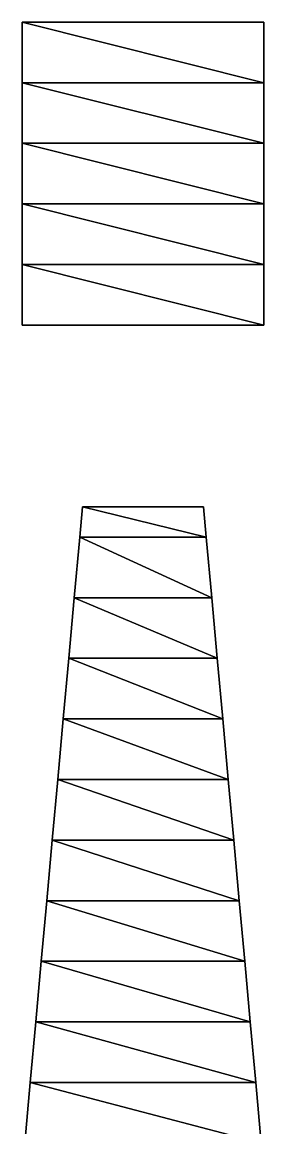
# Model space of a CAD drawing. Header units: metres. Extents: x -339 to -255, y -236 to -200.
# Drawn here: x -259 to -255, y -218.25 to -200 of the extents above; entities that cross this region are included whole.
import ezdxf

# ---------------------------------------------------------------- set-up
doc = ezdxf.new("R2010")
doc.units = ezdxf.units.M

msp = doc.modelspace()

# ---------------------------------------------------------------- linework, layer by layer
for points in [[(-259, -200, -346.41016), (-255, -201, -346.41016), (-255, -200, -346.41016), (-254.9999, -199.9999, -346.41006)], [(-259, -200, -366.41016), (-255, -201, -366.41016), (-255, -200, -366.41016), (-254.9999, -199.9999, -366.41006)], [(-258.5, -200, -366.41016), (-258.5, -200, -346.41016), (-259, -200, -366.41016), (-258.9999, -199.9999, -366.41006)], [(-259, -200, -366.41016), (-258.5, -200, -346.41016), (-258.5, -200, -366.41016), (-258.4999, -199.9999, -366.41006)], [(-258.5, -200, -346.41016), (-259, -200, -366.41016), (-259, -200, -346.41016), (-258.9999, -199.9999, -346.41006)], [(-259, -200, -346.41016), (-259, -200, -346.41016), (-258.5, -200, -346.41016), (-258.4999, -199.9999, -346.41006)], [(-259, -200, -346.41016), (-259, -200, -346.41016), (-259, -200, -366.41016), (-258.9999, -199.9999, -366.41006)], [(-259, -200, -366.41016), (-259, -201, -366.41016), (-259, -200, -346.41016), (-258.9999, -199.9999, -346.41006)], [(-259, -201, -366.41016), (-259, -200, -366.41016), (-259, -200, -346.41016), (-258.9999, -199.9999, -346.41006)], [(-255, -201, -346.41016), (-259, -200, -346.41016), (-259, -201, -346.41016), (-258.9999, -200.9999, -346.41006)], [(-255, -201, -366.41016), (-259, -200, -366.41016), (-259, -201, -366.41016), (-258.9999, -200.9999, -366.41006)], [(-259, -200, -346.41016), (-259, -201, -346.41016), (-259, -201, -366.41016), (-258.9999, -200.9999, -366.41006)], [(-259, -201, -346.41016), (-259, -200, -346.41016), (-259, -201, -346.41016), (-258.9999, -200.9999, -346.41006)], [(-257.5, -200, -366.41016), (-258.5, -200, -366.41016), (-257.5, -200, -346.41016), (-257.4999, -199.9999, -346.41006)], [(-258.5, -200, -366.41016), (-257.5, -200, -366.41016), (-257.5, -200, -346.41016), (-257.4999, -199.9999, -346.41006)], [(-257.5, -200, -346.41016), (-258.5, -200, -346.41016), (-258.5, -200, -366.41016), (-258.4999, -199.9999, -366.41006)], [(-258.5, -200, -346.41016), (-257.5, -200, -346.41016), (-258.5, -200, -346.41016), (-258.4999, -199.9999, -346.41006)], [(-258.5, -200, -346.41016), (-258.5, -200, -366.41016), (-258.5, -200, -346.41016), (-258.4999, -199.9999, -346.41006)], [(-256.5, -200, -366.41016), (-256.5, -200, -346.41016), (-257.5, -200, -366.41016), (-257.4999, -199.9999, -366.41006)], [(-257.5, -200, -366.41016), (-256.5, -200, -346.41016), (-256.5, -200, -366.41016), (-256.4999, -199.9999, -366.41006)], [(-256.5, -200, -346.41016), (-257.5, -200, -366.41016), (-257.5, -200, -346.41016), (-257.4999, -199.9999, -346.41006)], [(-257.5, -200, -346.41016), (-257.5, -200, -346.41016), (-256.5, -200, -346.41016), (-256.4999, -199.9999, -346.41006)], [(-257.5, -200, -346.41016), (-257.5, -200, -346.41016), (-257.5, -200, -366.41016), (-257.4999, -199.9999, -366.41006)], [(-255.5, -200, -366.41016), (-256.5, -200, -366.41016), (-255.5, -200, -346.41016), (-255.4999, -199.9999, -346.41006)], [(-256.5, -200, -366.41016), (-255.5, -200, -366.41016), (-255.5, -200, -346.41016), (-255.4999, -199.9999, -346.41006)], [(-255.5, -200, -346.41016), (-256.5, -200, -346.41016), (-256.5, -200, -366.41016), (-256.4999, -199.9999, -366.41006)], [(-256.5, -200, -346.41016), (-255.5, -200, -346.41016), (-256.5, -200, -346.41016), (-256.4999, -199.9999, -346.41006)], [(-256.5, -200, -346.41016), (-256.5, -200, -366.41016), (-256.5, -200, -346.41016), (-256.4999, -199.9999, -346.41006)], [(-255, -200, -366.41016), (-255, -200, -346.41016), (-255.5, -200, -366.41016), (-255.4999, -199.9999, -366.41006)], [(-255.5, -200, -366.41016), (-255, -200, -346.41016), (-255, -200, -366.41016), (-254.9999, -199.9999, -366.41006)], [(-255, -200, -346.41016), (-255.5, -200, -366.41016), (-255.5, -200, -346.41016), (-255.4999, -199.9999, -346.41006)], [(-255.5, -200, -346.41016), (-255.5, -200, -346.41016), (-255, -200, -346.41016), (-254.9999, -199.9999, -346.41006)], [(-255.5, -200, -346.41016), (-255.5, -200, -346.41016), (-255.5, -200, -366.41016), (-255.4999, -199.9999, -366.41006)], [(-255, -201, -346.41016), (-255, -200, -346.41016), (-255, -200, -366.41016), (-254.9999, -199.9999, -366.41006)], [(-255, -200, -346.41016), (-255, -201, -346.41016), (-255, -200, -346.41016), (-254.9999, -199.9999, -346.41006)], [(-255, -200, -346.41016), (-255, -200, -366.41016), (-255, -200, -346.41016), (-254.9999, -199.9999, -346.41006)], [(-255, -201, -366.41016), (-255, -200, -366.41016), (-255, -201, -346.41016), (-254.9999, -200.9999, -346.41006)], [(-255, -200, -366.41016), (-255, -201, -366.41016), (-255, -201, -346.41016), (-254.9999, -200.9999, -346.41006)], [(-259, -201, -346.41016), (-255, -202, -346.41016), (-255, -201, -346.41016), (-254.9999, -200.9999, -346.41006)], [(-259, -201, -366.41016), (-255, -202, -366.41016), (-255, -201, -366.41016), (-254.9999, -200.9999, -366.41006)], [(-259, -201, -346.41016), (-259, -201, -366.41016), (-259, -201, -346.41016), (-258.9999, -200.9999, -346.41006)], [(-259, -202, -366.41016), (-259, -201, -346.41016), (-259, -201, -366.41016), (-258.9999, -200.9999, -366.41006)], [(-259, -202, -346.41016), (-259, -202, -346.41016), (-259, -201, -346.41016), (-258.9999, -200.9999, -346.41006)], [(-255, -202, -346.41016), (-259, -201, -346.41016), (-259, -202, -346.41016), (-258.9999, -201.9999, -346.41006)], [(-255, -202, -366.41016), (-259, -201, -366.41016), (-259, -202, -366.41016), (-258.9999, -201.9999, -366.41006)], [(-259, -201, -366.41016), (-259, -201, -346.41016), (-259, -202, -366.41016), (-258.9999, -201.9999, -366.41006)], [(-259, -201, -346.41016), (-259, -202, -366.41016), (-259, -202, -346.41016), (-258.9999, -201.9999, -346.41006)], [(-255, -202, -366.41016), (-255, -202, -346.41016), (-255, -201, -366.41016), (-254.9999, -200.9999, -366.41006)], [(-255, -202, -346.41016), (-255, -201, -366.41016), (-255, -201, -346.41016), (-254.9999, -200.9999, -346.41006)], [(-255, -201, -346.41016), (-255, -201, -346.41016), (-255, -201, -366.41016), (-254.9999, -200.9999, -366.41006)], [(-255, -201, -366.41016), (-255, -202, -346.41016), (-255, -202, -366.41016), (-254.9999, -201.9999, -366.41006)], [(-255, -201, -346.41016), (-255, -201, -346.41016), (-255, -202, -346.41016), (-254.9999, -201.9999, -346.41006)], [(-259, -202, -346.41016), (-255, -203, -346.41016), (-255, -202, -346.41016), (-254.9999, -201.9999, -346.41006)], [(-259, -202, -366.41016), (-255, -203, -366.41016), (-255, -202, -366.41016), (-254.9999, -201.9999, -366.41006)], [(-259, -202, -346.41016), (-259, -202, -346.41016), (-259, -202, -366.41016), (-258.9999, -201.9999, -366.41006)], [(-259, -202, -366.41016), (-259, -203, -366.41016), (-259, -202, -346.41016), (-258.9999, -201.9999, -346.41006)], [(-259, -203, -366.41016), (-259, -202, -366.41016), (-259, -202, -346.41016), (-258.9999, -201.9999, -346.41006)], [(-255, -203, -346.41016), (-259, -202, -346.41016), (-259, -203, -346.41016), (-258.9999, -202.9999, -346.41006)], [(-255, -203, -366.41016), (-259, -202, -366.41016), (-259, -203, -366.41016), (-258.9999, -202.9999, -366.41006)], [(-259, -202, -346.41016), (-259, -203, -346.41016), (-259, -203, -366.41016), (-258.9999, -202.9999, -366.41006)], [(-259, -203, -346.41016), (-259, -202, -346.41016), (-259, -203, -346.41016), (-258.9999, -202.9999, -346.41006)], [(-255, -203, -346.41016), (-255, -202, -346.41016), (-255, -202, -366.41016), (-254.9999, -201.9999, -366.41006)], [(-255, -202, -346.41016), (-255, -203, -346.41016), (-255, -202, -346.41016), (-254.9999, -201.9999, -346.41006)], [(-255, -202, -346.41016), (-255, -202, -366.41016), (-255, -202, -346.41016), (-254.9999, -201.9999, -346.41006)], [(-255, -203, -366.41016), (-255, -202, -366.41016), (-255, -203, -346.41016), (-254.9999, -202.9999, -346.41006)], [(-255, -202, -366.41016), (-255, -203, -366.41016), (-255, -203, -346.41016), (-254.9999, -202.9999, -346.41006)], [(-259, -203, -346.41016), (-255, -204, -346.41016), (-255, -203, -346.41016), (-254.9999, -202.9999, -346.41006)], [(-259, -203, -366.41016), (-255, -204, -366.41016), (-255, -203, -366.41016), (-254.9999, -202.9999, -366.41006)], [(-259, -203, -346.41016), (-259, -203, -366.41016), (-259, -203, -346.41016), (-258.9999, -202.9999, -346.41006)], [(-259, -204, -366.41016), (-259, -203, -346.41016), (-259, -203, -366.41016), (-258.9999, -202.9999, -366.41006)], [(-259, -204, -346.41016), (-259, -204, -346.41016), (-259, -203, -346.41016), (-258.9999, -202.9999, -346.41006)], [(-255, -204, -346.41016), (-259, -203, -346.41016), (-259, -204, -346.41016), (-258.9999, -203.9999, -346.41006)], [(-255, -204, -366.41016), (-259, -203, -366.41016), (-259, -204, -366.41016), (-258.9999, -203.9999, -366.41006)], [(-259, -203, -366.41016), (-259, -203, -346.41016), (-259, -204, -366.41016), (-258.9999, -203.9999, -366.41006)], [(-259, -203, -346.41016), (-259, -204, -366.41016), (-259, -204, -346.41016), (-258.9999, -203.9999, -346.41006)], [(-255, -204, -366.41016), (-255, -204, -346.41016), (-255, -203, -366.41016), (-254.9999, -202.9999, -366.41006)], [(-255, -204, -346.41016), (-255, -203, -366.41016), (-255, -203, -346.41016), (-254.9999, -202.9999, -346.41006)], [(-255, -203, -346.41016), (-255, -203, -346.41016), (-255, -203, -366.41016), (-254.9999, -202.9999, -366.41006)], [(-255, -203, -366.41016), (-255, -204, -346.41016), (-255, -204, -366.41016), (-254.9999, -203.9999, -366.41006)], [(-255, -203, -346.41016), (-255, -203, -346.41016), (-255, -204, -346.41016), (-254.9999, -203.9999, -346.41006)], [(-259, -204, -346.41016), (-255, -205, -346.41016), (-255, -204, -346.41016), (-254.9999, -203.9999, -346.41006)], [(-259, -204, -366.41016), (-255, -205, -366.41016), (-255, -204, -366.41016), (-254.9999, -203.9999, -366.41006)], [(-259, -204, -346.41016), (-259, -204, -346.41016), (-259, -204, -366.41016), (-258.9999, -203.9999, -366.41006)], [(-259, -204, -366.41016), (-259, -205, -366.41016), (-259, -204, -346.41016), (-258.9999, -203.9999, -346.41006)], [(-259, -205, -366.41016), (-259, -204, -366.41016), (-259, -204, -346.41016), (-258.9999, -203.9999, -346.41006)], [(-255, -205, -346.41016), (-259, -204, -346.41016), (-259, -205, -346.41016), (-258.9999, -204.9999, -346.41006)], [(-255, -205, -366.41016), (-259, -204, -366.41016), (-259, -205, -366.41016), (-258.9999, -204.9999, -366.41006)], [(-259, -204, -346.41016), (-259, -205, -346.41016), (-259, -205, -366.41016), (-258.9999, -204.9999, -366.41006)], [(-259, -205, -346.41016), (-259, -204, -346.41016), (-259, -205, -346.41016), (-258.9999, -204.9999, -346.41006)], [(-255, -205, -346.41016), (-255, -204, -346.41016), (-255, -204, -366.41016), (-254.9999, -203.9999, -366.41006)], [(-255, -204, -346.41016), (-255, -205, -346.41016), (-255, -204, -346.41016), (-254.9999, -203.9999, -346.41006)], [(-255, -204, -346.41016), (-255, -204, -366.41016), (-255, -204, -346.41016), (-254.9999, -203.9999, -346.41006)], [(-255, -205, -366.41016), (-255, -204, -366.41016), (-255, -205, -346.41016), (-254.9999, -204.9999, -346.41006)], [(-255, -204, -366.41016), (-255, -205, -366.41016), (-255, -205, -346.41016), (-254.9999, -204.9999, -346.41006)], [(-259, -205, -346.41016), (-259, -205, -366.41016), (-259, -205, -346.41016), (-258.9999, -204.9999, -346.41006)], [(-259, -205, -366.41016), (-259, -205, -346.41016), (-258.5, -205, -366.41016), (-258.4999, -204.9999, -366.41006)], [(-258.5, -205, -366.41016), (-259, -205, -346.41016), (-259, -205, -366.41016), (-258.9999, -204.9999, -366.41006)], [(-259, -205, -346.41016), (-258.5, -205, -366.41016), (-258.5, -205, -346.41016), (-258.4999, -204.9999, -346.41006)], [(-258.5, -205, -346.41016), (-258.5, -205, -346.41016), (-259, -205, -346.41016), (-258.9999, -204.9999, -346.41006)], [(-258.5, -205, -346.41016), (-258.5, -205, -346.41016), (-258.5, -205, -366.41016), (-258.4999, -204.9999, -366.41006)], [(-258.5, -205, -366.41016), (-257.5, -205, -366.41016), (-258.5, -205, -346.41016), (-258.4999, -204.9999, -346.41006)], [(-257.5, -205, -366.41016), (-258.5, -205, -366.41016), (-258.5, -205, -346.41016), (-258.4999, -204.9999, -346.41006)], [(-258.5, -205, -346.41016), (-257.5, -205, -346.41016), (-257.5, -205, -366.41016), (-257.4999, -204.9999, -366.41006)], [(-257.5, -205, -346.41016), (-258.5, -205, -346.41016), (-257.5, -205, -346.41016), (-257.4999, -204.9999, -346.41006)], [(-257.5, -205, -346.41016), (-257.5, -205, -366.41016), (-257.5, -205, -346.41016), (-257.4999, -204.9999, -346.41006)], [(-257.5, -205, -366.41016), (-257.5, -205, -346.41016), (-256.5, -205, -366.41016), (-256.4999, -204.9999, -366.41006)], [(-256.5, -205, -366.41016), (-257.5, -205, -346.41016), (-257.5, -205, -366.41016), (-257.4999, -204.9999, -366.41006)], [(-257.5, -205, -346.41016), (-256.5, -205, -366.41016), (-256.5, -205, -346.41016), (-256.4999, -204.9999, -346.41006)], [(-256.5, -205, -346.41016), (-256.5, -205, -346.41016), (-257.5, -205, -346.41016), (-257.4999, -204.9999, -346.41006)], [(-256.5, -205, -346.41016), (-256.5, -205, -346.41016), (-256.5, -205, -366.41016), (-256.4999, -204.9999, -366.41006)], [(-256.5, -205, -366.41016), (-255.5, -205, -366.41016), (-256.5, -205, -346.41016), (-256.4999, -204.9999, -346.41006)], [(-255.5, -205, -366.41016), (-256.5, -205, -366.41016), (-256.5, -205, -346.41016), (-256.4999, -204.9999, -346.41006)], [(-256.5, -205, -346.41016), (-255.5, -205, -346.41016), (-255.5, -205, -366.41016), (-255.4999, -204.9999, -366.41006)], [(-255.5, -205, -346.41016), (-256.5, -205, -346.41016), (-255.5, -205, -346.41016), (-255.4999, -204.9999, -346.41006)], [(-255.5, -205, -346.41016), (-255.5, -205, -366.41016), (-255.5, -205, -346.41016), (-255.4999, -204.9999, -346.41006)], [(-255.5, -205, -366.41016), (-255.5, -205, -346.41016), (-255, -205, -366.41016), (-254.9999, -204.9999, -366.41006)], [(-255, -205, -366.41016), (-255.5, -205, -346.41016), (-255.5, -205, -366.41016), (-255.4999, -204.9999, -366.41006)], [(-255.5, -205, -346.41016), (-255, -205, -366.41016), (-255, -205, -346.41016), (-254.9999, -204.9999, -346.41006)], [(-255, -205, -346.41016), (-255, -205, -346.41016), (-255.5, -205, -346.41016), (-255.4999, -204.9999, -346.41006)], [(-258.04547, -208.5, -366.41016), (-258, -208, -346.41016), (-258, -208, -366.41016), (-257.9999, -207.9999, -366.41006)], [(-258.04547, -208.5, -346.41016), (-258.04547, -208.5, -346.41016), (-258, -208, -346.41016), (-257.9999, -207.9999, -346.41006)], [(-255.95457, -208.5, -346.41016), (-258, -208, -346.41016), (-258.04547, -208.5, -346.41016), (-258.04538, -208.4999, -346.41006)], [(-255.95457, -208.5, -366.41016), (-258, -208, -366.41016), (-258.04547, -208.5, -366.41016), (-258.04538, -208.4999, -366.41006)], [(-258, -208, -366.41016), (-258, -208, -346.41016), (-258.04547, -208.5, -366.41016), (-258.04538, -208.4999, -366.41006)], [(-258, -208, -346.41016), (-258.04547, -208.5, -366.41016), (-258.04547, -208.5, -346.41016), (-258.04538, -208.4999, -346.41006)], [(-258, -208, -346.41016), (-255.95457, -208.5, -346.41016), (-256, -208, -346.41016), (-255.9999, -207.9999, -346.41006)], [(-258, -208, -366.41016), (-255.95457, -208.5, -366.41016), (-256, -208, -366.41016), (-255.9999, -207.9999, -366.41006)], [(-257, -208, -366.41016), (-258, -208, -366.41016), (-257, -208, -346.41016), (-256.9999, -207.9999, -346.41006)], [(-258, -208, -366.41016), (-257, -208, -366.41016), (-257, -208, -346.41016), (-256.9999, -207.9999, -346.41006)], [(-257, -208, -346.41016), (-258, -208, -346.41016), (-258, -208, -366.41016), (-257.9999, -207.9999, -366.41006)], [(-258, -208, -346.41016), (-257, -208, -346.41016), (-258, -208, -346.41016), (-257.9999, -207.9999, -346.41006)], [(-258, -208, -346.41016), (-258, -208, -366.41016), (-258, -208, -346.41016), (-257.9999, -207.9999, -346.41006)], [(-256, -208, -366.41016), (-256, -208, -346.41016), (-257, -208, -366.41016), (-256.9999, -207.9999, -366.41006)], [(-257, -208, -366.41016), (-256, -208, -346.41016), (-256, -208, -366.41016), (-255.9999, -207.9999, -366.41006)], [(-256, -208, -346.41016), (-257, -208, -366.41016), (-257, -208, -346.41016), (-256.9999, -207.9999, -346.41006)], [(-257, -208, -346.41016), (-257, -208, -346.41016), (-256, -208, -346.41016), (-255.9999, -207.9999, -346.41006)], [(-257, -208, -346.41016), (-257, -208, -346.41016), (-257, -208, -366.41016), (-256.9999, -207.9999, -366.41006)], [(-255.95457, -208.5, -346.41016), (-256, -208, -346.41016), (-256, -208, -366.41016), (-255.9999, -207.9999, -366.41006)], [(-256, -208, -346.41016), (-255.95457, -208.5, -346.41016), (-256, -208, -346.41016), (-255.9999, -207.9999, -346.41006)], [(-256, -208, -346.41016), (-256, -208, -366.41016), (-256, -208, -346.41016), (-255.9999, -207.9999, -346.41006)], [(-255.95457, -208.5, -366.41016), (-256, -208, -366.41016), (-255.95457, -208.5, -346.41016), (-255.95447, -208.4999, -346.41006)], [(-256, -208, -366.41016), (-255.95457, -208.5, -366.41016), (-255.95457, -208.5, -346.41016), (-255.95447, -208.4999, -346.41006)], [(-258.04547, -208.5, -366.41016), (-258.13635, -209.5, -366.41016), (-258.04547, -208.5, -346.41016), (-258.04538, -208.4999, -346.41006)], [(-258.13635, -209.5, -366.41016), (-258.04547, -208.5, -366.41016), (-258.04547, -208.5, -346.41016), (-258.04538, -208.4999, -346.41006)], [(-255.86366, -209.5, -346.41016), (-258.04547, -208.5, -346.41016), (-258.13635, -209.5, -346.41016), (-258.13626, -209.4999, -346.41006)], [(-255.86366, -209.5, -366.41016), (-258.04547, -208.5, -366.41016), (-258.13635, -209.5, -366.41016), (-258.13626, -209.4999, -366.41006)], [(-258.04547, -208.5, -346.41016), (-258.13635, -209.5, -346.41016), (-258.13635, -209.5, -366.41016), (-258.13626, -209.4999, -366.41006)], [(-258.13635, -209.5, -346.41016), (-258.04547, -208.5, -346.41016), (-258.13635, -209.5, -346.41016), (-258.13626, -209.4999, -346.41006)], [(-258.04547, -208.5, -346.41016), (-255.86366, -209.5, -346.41016), (-255.95457, -208.5, -346.41016), (-255.95447, -208.4999, -346.41006)], [(-258.04547, -208.5, -366.41016), (-255.86366, -209.5, -366.41016), (-255.95457, -208.5, -366.41016), (-255.95447, -208.4999, -366.41006)], [(-258.04547, -208.5, -346.41016), (-258.04547, -208.5, -346.41016), (-258.04547, -208.5, -366.41016), (-258.04538, -208.4999, -366.41006)], [(-255.86366, -209.5, -366.41016), (-255.86366, -209.5, -346.41016), (-255.95457, -208.5, -366.41016), (-255.95447, -208.4999, -366.41006)], [(-255.86366, -209.5, -346.41016), (-255.95457, -208.5, -366.41016), (-255.95457, -208.5, -346.41016), (-255.95447, -208.4999, -346.41006)], [(-255.95457, -208.5, -346.41016), (-255.95457, -208.5, -346.41016), (-255.95457, -208.5, -366.41016), (-255.95447, -208.4999, -366.41006)], [(-255.95457, -208.5, -366.41016), (-255.86366, -209.5, -346.41016), (-255.86366, -209.5, -366.41016), (-255.86356, -209.4999, -366.41006)], [(-255.95457, -208.5, -346.41016), (-255.95457, -208.5, -346.41016), (-255.86366, -209.5, -346.41016), (-255.86356, -209.4999, -346.41006)], [(-258.2273, -210.5, -366.41016), (-258.13635, -209.5, -346.41016), (-258.13635, -209.5, -366.41016), (-258.13626, -209.4999, -366.41006)], [(-258.2273, -210.5, -346.41016), (-258.2273, -210.5, -346.41016), (-258.13635, -209.5, -346.41016), (-258.13626, -209.4999, -346.41006)], [(-255.77275, -210.5, -346.41016), (-258.13635, -209.5, -346.41016), (-258.2273, -210.5, -346.41016), (-258.2272, -210.4999, -346.41006)], [(-255.77275, -210.5, -366.41016), (-258.13635, -209.5, -366.41016), (-258.2273, -210.5, -366.41016), (-258.2272, -210.4999, -366.41006)], [(-258.13635, -209.5, -366.41016), (-258.13635, -209.5, -346.41016), (-258.2273, -210.5, -366.41016), (-258.2272, -210.4999, -366.41006)], [(-258.13635, -209.5, -346.41016), (-258.2273, -210.5, -366.41016), (-258.2273, -210.5, -346.41016), (-258.2272, -210.4999, -346.41006)], [(-258.13635, -209.5, -346.41016), (-255.77275, -210.5, -346.41016), (-255.86366, -209.5, -346.41016), (-255.86356, -209.4999, -346.41006)], [(-258.13635, -209.5, -366.41016), (-255.77275, -210.5, -366.41016), (-255.86366, -209.5, -366.41016), (-255.86356, -209.4999, -366.41006)], [(-258.13635, -209.5, -346.41016), (-258.13635, -209.5, -366.41016), (-258.13635, -209.5, -346.41016), (-258.13626, -209.4999, -346.41006)], [(-255.77275, -210.5, -346.41016), (-255.86366, -209.5, -346.41016), (-255.86366, -209.5, -366.41016), (-255.86356, -209.4999, -366.41006)], [(-255.86366, -209.5, -346.41016), (-255.77275, -210.5, -346.41016), (-255.86366, -209.5, -346.41016), (-255.86356, -209.4999, -346.41006)], [(-255.86366, -209.5, -346.41016), (-255.86366, -209.5, -366.41016), (-255.86366, -209.5, -346.41016), (-255.86356, -209.4999, -346.41006)], [(-255.77275, -210.5, -366.41016), (-255.86366, -209.5, -366.41016), (-255.77275, -210.5, -346.41016), (-255.77264, -210.4999, -346.41006)], [(-255.86366, -209.5, -366.41016), (-255.77275, -210.5, -366.41016), (-255.77275, -210.5, -346.41016), (-255.77264, -210.4999, -346.41006)], [(-258.2273, -210.5, -366.41016), (-258.31818, -211.5, -366.41016), (-258.2273, -210.5, -346.41016), (-258.2272, -210.4999, -346.41006)], [(-258.31818, -211.5, -366.41016), (-258.2273, -210.5, -366.41016), (-258.2273, -210.5, -346.41016), (-258.2272, -210.4999, -346.41006)], [(-255.68184, -211.5, -346.41016), (-258.2273, -210.5, -346.41016), (-258.31818, -211.5, -346.41016), (-258.31808, -211.4999, -346.41006)], [(-255.68184, -211.5, -366.41016), (-258.2273, -210.5, -366.41016), (-258.31818, -211.5, -366.41016), (-258.31808, -211.4999, -366.41006)], [(-258.2273, -210.5, -346.41016), (-258.31818, -211.5, -346.41016), (-258.31818, -211.5, -366.41016), (-258.31808, -211.4999, -366.41006)], [(-258.31818, -211.5, -346.41016), (-258.2273, -210.5, -346.41016), (-258.31818, -211.5, -346.41016), (-258.31808, -211.4999, -346.41006)], [(-258.2273, -210.5, -346.41016), (-255.68184, -211.5, -346.41016), (-255.77275, -210.5, -346.41016), (-255.77264, -210.4999, -346.41006)], [(-258.2273, -210.5, -366.41016), (-255.68184, -211.5, -366.41016), (-255.77275, -210.5, -366.41016), (-255.77264, -210.4999, -366.41006)], [(-258.2273, -210.5, -346.41016), (-258.2273, -210.5, -346.41016), (-258.2273, -210.5, -366.41016), (-258.2272, -210.4999, -366.41006)], [(-255.68184, -211.5, -366.41016), (-255.68184, -211.5, -346.41016), (-255.77275, -210.5, -366.41016), (-255.77264, -210.4999, -366.41006)], [(-255.68184, -211.5, -346.41016), (-255.77275, -210.5, -366.41016), (-255.77275, -210.5, -346.41016), (-255.77264, -210.4999, -346.41006)], [(-255.77275, -210.5, -346.41016), (-255.77275, -210.5, -346.41016), (-255.77275, -210.5, -366.41016), (-255.77264, -210.4999, -366.41006)], [(-255.77275, -210.5, -366.41016), (-255.68184, -211.5, -346.41016), (-255.68184, -211.5, -366.41016), (-255.68173, -211.4999, -366.41006)], [(-255.77275, -210.5, -346.41016), (-255.77275, -210.5, -346.41016), (-255.68184, -211.5, -346.41016), (-255.68173, -211.4999, -346.41006)], [(-258.40912, -212.5, -366.41016), (-258.31818, -211.5, -346.41016), (-258.31818, -211.5, -366.41016), (-258.31808, -211.4999, -366.41006)], [(-258.40912, -212.5, -346.41016), (-258.40912, -212.5, -346.41016), (-258.31818, -211.5, -346.41016), (-258.31808, -211.4999, -346.41006)], [(-255.59093, -212.5, -346.41016), (-258.31818, -211.5, -346.41016), (-258.40912, -212.5, -346.41016), (-258.40903, -212.4999, -346.41006)], [(-255.59093, -212.5, -366.41016), (-258.31818, -211.5, -366.41016), (-258.40912, -212.5, -366.41016), (-258.40903, -212.4999, -366.41006)], [(-258.31818, -211.5, -366.41016), (-258.31818, -211.5, -346.41016), (-258.40912, -212.5, -366.41016), (-258.40903, -212.4999, -366.41006)], [(-258.31818, -211.5, -346.41016), (-258.40912, -212.5, -366.41016), (-258.40912, -212.5, -346.41016), (-258.40903, -212.4999, -346.41006)], [(-258.31818, -211.5, -346.41016), (-255.59093, -212.5, -346.41016), (-255.68184, -211.5, -346.41016), (-255.68173, -211.4999, -346.41006)], [(-258.31818, -211.5, -366.41016), (-255.59093, -212.5, -366.41016), (-255.68184, -211.5, -366.41016), (-255.68173, -211.4999, -366.41006)], [(-258.31818, -211.5, -346.41016), (-258.31818, -211.5, -366.41016), (-258.31818, -211.5, -346.41016), (-258.31808, -211.4999, -346.41006)], [(-255.59093, -212.5, -346.41016), (-255.68184, -211.5, -346.41016), (-255.68184, -211.5, -366.41016), (-255.68173, -211.4999, -366.41006)], [(-255.68184, -211.5, -346.41016), (-255.59093, -212.5, -346.41016), (-255.68184, -211.5, -346.41016), (-255.68173, -211.4999, -346.41006)], [(-255.68184, -211.5, -346.41016), (-255.68184, -211.5, -366.41016), (-255.68184, -211.5, -346.41016), (-255.68173, -211.4999, -346.41006)], [(-255.59093, -212.5, -366.41016), (-255.68184, -211.5, -366.41016), (-255.59093, -212.5, -346.41016), (-255.59082, -212.4999, -346.41006)], [(-255.68184, -211.5, -366.41016), (-255.59093, -212.5, -366.41016), (-255.59093, -212.5, -346.41016), (-255.59082, -212.4999, -346.41006)], [(-258.40912, -212.5, -366.41016), (-258.5, -213.5, -366.41016), (-258.40912, -212.5, -346.41016), (-258.40903, -212.4999, -346.41006)], [(-258.5, -213.5, -366.41016), (-258.40912, -212.5, -366.41016), (-258.40912, -212.5, -346.41016), (-258.40903, -212.4999, -346.41006)], [(-255.50002, -213.5, -346.41016), (-258.40912, -212.5, -346.41016), (-258.5, -213.5, -346.41016), (-258.4999, -213.4999, -346.41006)], [(-255.50002, -213.5, -366.41016), (-258.40912, -212.5, -366.41016), (-258.5, -213.5, -366.41016), (-258.4999, -213.4999, -366.41006)], [(-258.40912, -212.5, -346.41016), (-258.5, -213.5, -346.41016), (-258.5, -213.5, -366.41016), (-258.4999, -213.4999, -366.41006)], [(-258.5, -213.5, -346.41016), (-258.40912, -212.5, -346.41016), (-258.5, -213.5, -346.41016), (-258.4999, -213.4999, -346.41006)], [(-258.40912, -212.5, -346.41016), (-255.50002, -213.5, -346.41016), (-255.59093, -212.5, -346.41016), (-255.59082, -212.4999, -346.41006)], [(-258.40912, -212.5, -366.41016), (-255.50002, -213.5, -366.41016), (-255.59093, -212.5, -366.41016), (-255.59082, -212.4999, -366.41006)], [(-258.40912, -212.5, -346.41016), (-258.40912, -212.5, -346.41016), (-258.40912, -212.5, -366.41016), (-258.40903, -212.4999, -366.41006)], [(-255.50002, -213.5, -366.41016), (-255.50002, -213.5, -346.41016), (-255.59093, -212.5, -366.41016), (-255.59082, -212.4999, -366.41006)], [(-255.50002, -213.5, -346.41016), (-255.59093, -212.5, -366.41016), (-255.59093, -212.5, -346.41016), (-255.59082, -212.4999, -346.41006)], [(-255.59093, -212.5, -346.41016), (-255.59093, -212.5, -346.41016), (-255.59093, -212.5, -366.41016), (-255.59082, -212.4999, -366.41006)], [(-255.59093, -212.5, -366.41016), (-255.50002, -213.5, -346.41016), (-255.50002, -213.5, -366.41016), (-255.49991, -213.4999, -366.41006)], [(-255.59093, -212.5, -346.41016), (-255.59093, -212.5, -346.41016), (-255.50002, -213.5, -346.41016), (-255.49991, -213.4999, -346.41006)], [(-258.59094, -214.5, -366.41016), (-258.5, -213.5, -346.41016), (-258.5, -213.5, -366.41016), (-258.4999, -213.4999, -366.41006)], [(-258.59094, -214.5, -346.41016), (-258.59094, -214.5, -346.41016), (-258.5, -213.5, -346.41016), (-258.4999, -213.4999, -346.41006)], [(-255.4091, -214.5, -346.41016), (-258.5, -213.5, -346.41016), (-258.59094, -214.5, -346.41016), (-258.59085, -214.4999, -346.41006)], [(-255.4091, -214.5, -366.41016), (-258.5, -213.5, -366.41016), (-258.59094, -214.5, -366.41016), (-258.59085, -214.4999, -366.41006)], [(-258.5, -213.5, -366.41016), (-258.5, -213.5, -346.41016), (-258.59094, -214.5, -366.41016), (-258.59085, -214.4999, -366.41006)], [(-258.5, -213.5, -346.41016), (-258.59094, -214.5, -366.41016), (-258.59094, -214.5, -346.41016), (-258.59085, -214.4999, -346.41006)], [(-258.5, -213.5, -346.41016), (-255.4091, -214.5, -346.41016), (-255.50002, -213.5, -346.41016), (-255.49991, -213.4999, -346.41006)], [(-258.5, -213.5, -366.41016), (-255.4091, -214.5, -366.41016), (-255.50002, -213.5, -366.41016), (-255.49991, -213.4999, -366.41006)], [(-258.5, -213.5, -346.41016), (-258.5, -213.5, -366.41016), (-258.5, -213.5, -346.41016), (-258.4999, -213.4999, -346.41006)], [(-255.4091, -214.5, -346.41016), (-255.50002, -213.5, -346.41016), (-255.50002, -213.5, -366.41016), (-255.49991, -213.4999, -366.41006)], [(-255.50002, -213.5, -346.41016), (-255.4091, -214.5, -346.41016), (-255.50002, -213.5, -346.41016), (-255.49991, -213.4999, -346.41006)], [(-255.50002, -213.5, -346.41016), (-255.50002, -213.5, -366.41016), (-255.50002, -213.5, -346.41016), (-255.49991, -213.4999, -346.41006)], [(-255.4091, -214.5, -366.41016), (-255.50002, -213.5, -366.41016), (-255.4091, -214.5, -346.41016), (-255.409, -214.4999, -346.41006)], [(-255.50002, -213.5, -366.41016), (-255.4091, -214.5, -366.41016), (-255.4091, -214.5, -346.41016), (-255.409, -214.4999, -346.41006)], [(-258.59094, -214.5, -366.41016), (-258.68182, -215.5, -366.41016), (-258.59094, -214.5, -346.41016), (-258.59085, -214.4999, -346.41006)], [(-258.68182, -215.5, -366.41016), (-258.59094, -214.5, -366.41016), (-258.59094, -214.5, -346.41016), (-258.59085, -214.4999, -346.41006)], [(-255.31819, -215.5, -346.41016), (-258.59094, -214.5, -346.41016), (-258.68182, -215.5, -346.41016), (-258.68173, -215.4999, -346.41006)], [(-255.31819, -215.5, -366.41016), (-258.59094, -214.5, -366.41016), (-258.68182, -215.5, -366.41016), (-258.68173, -215.4999, -366.41006)], [(-258.59094, -214.5, -346.41016), (-258.68182, -215.5, -346.41016), (-258.68182, -215.5, -366.41016), (-258.68173, -215.4999, -366.41006)], [(-258.68182, -215.5, -346.41016), (-258.59094, -214.5, -346.41016), (-258.68182, -215.5, -346.41016), (-258.68173, -215.4999, -346.41006)], [(-258.59094, -214.5, -346.41016), (-255.31819, -215.5, -346.41016), (-255.4091, -214.5, -346.41016), (-255.409, -214.4999, -346.41006)], [(-258.59094, -214.5, -366.41016), (-255.31819, -215.5, -366.41016), (-255.4091, -214.5, -366.41016), (-255.409, -214.4999, -366.41006)], [(-258.59094, -214.5, -346.41016), (-258.59094, -214.5, -346.41016), (-258.59094, -214.5, -366.41016), (-258.59085, -214.4999, -366.41006)], [(-255.31819, -215.5, -366.41016), (-255.31819, -215.5, -346.41016), (-255.4091, -214.5, -366.41016), (-255.409, -214.4999, -366.41006)], [(-255.31819, -215.5, -346.41016), (-255.4091, -214.5, -366.41016), (-255.4091, -214.5, -346.41016), (-255.409, -214.4999, -346.41006)], [(-255.4091, -214.5, -346.41016), (-255.4091, -214.5, -346.41016), (-255.4091, -214.5, -366.41016), (-255.409, -214.4999, -366.41006)], [(-255.4091, -214.5, -366.41016), (-255.31819, -215.5, -346.41016), (-255.31819, -215.5, -366.41016), (-255.31808, -215.4999, -366.41006)], [(-255.4091, -214.5, -346.41016), (-255.4091, -214.5, -346.41016), (-255.31819, -215.5, -346.41016), (-255.31808, -215.4999, -346.41006)], [(-258.77277, -216.5, -366.41016), (-258.68182, -215.5, -346.41016), (-258.68182, -215.5, -366.41016), (-258.68173, -215.4999, -366.41006)], [(-258.77277, -216.5, -346.41016), (-258.77277, -216.5, -346.41016), (-258.68182, -215.5, -346.41016), (-258.68173, -215.4999, -346.41006)], [(-255.22728, -216.5, -346.41016), (-258.68182, -215.5, -346.41016), (-258.77277, -216.5, -346.41016), (-258.77267, -216.4999, -346.41006)], [(-255.22728, -216.5, -366.41016), (-258.68182, -215.5, -366.41016), (-258.77277, -216.5, -366.41016), (-258.77267, -216.4999, -366.41006)], [(-258.68182, -215.5, -366.41016), (-258.68182, -215.5, -346.41016), (-258.77277, -216.5, -366.41016), (-258.77267, -216.4999, -366.41006)], [(-258.68182, -215.5, -346.41016), (-258.77277, -216.5, -366.41016), (-258.77277, -216.5, -346.41016), (-258.77267, -216.4999, -346.41006)], [(-258.68182, -215.5, -346.41016), (-255.22728, -216.5, -346.41016), (-255.31819, -215.5, -346.41016), (-255.31808, -215.4999, -346.41006)], [(-258.68182, -215.5, -366.41016), (-255.22728, -216.5, -366.41016), (-255.31819, -215.5, -366.41016), (-255.31808, -215.4999, -366.41006)], [(-258.68182, -215.5, -346.41016), (-258.68182, -215.5, -366.41016), (-258.68182, -215.5, -346.41016), (-258.68173, -215.4999, -346.41006)], [(-255.22728, -216.5, -346.41016), (-255.31819, -215.5, -346.41016), (-255.31819, -215.5, -366.41016), (-255.31808, -215.4999, -366.41006)], [(-255.31819, -215.5, -346.41016), (-255.22728, -216.5, -346.41016), (-255.31819, -215.5, -346.41016), (-255.31808, -215.4999, -346.41006)], [(-255.31819, -215.5, -346.41016), (-255.31819, -215.5, -366.41016), (-255.31819, -215.5, -346.41016), (-255.31808, -215.4999, -346.41006)], [(-255.22728, -216.5, -366.41016), (-255.31819, -215.5, -366.41016), (-255.22728, -216.5, -346.41016), (-255.22717, -216.4999, -346.41006)], [(-255.31819, -215.5, -366.41016), (-255.22728, -216.5, -366.41016), (-255.22728, -216.5, -346.41016), (-255.22717, -216.4999, -346.41006)], [(-258.77277, -216.5, -366.41016), (-258.86365, -217.5, -366.41016), (-258.77277, -216.5, -346.41016), (-258.77267, -216.4999, -346.41006)], [(-258.86365, -217.5, -366.41016), (-258.77277, -216.5, -366.41016), (-258.77277, -216.5, -346.41016), (-258.77267, -216.4999, -346.41006)], [(-255.13637, -217.5, -346.41016), (-258.77277, -216.5, -346.41016), (-258.86365, -217.5, -346.41016), (-258.86356, -217.4999, -346.41006)], [(-255.13637, -217.5, -366.41016), (-258.77277, -216.5, -366.41016), (-258.86365, -217.5, -366.41016), (-258.86356, -217.4999, -366.41006)], [(-258.77277, -216.5, -346.41016), (-258.86365, -217.5, -346.41016), (-258.86365, -217.5, -366.41016), (-258.86356, -217.4999, -366.41006)], [(-258.86365, -217.5, -346.41016), (-258.77277, -216.5, -346.41016), (-258.86365, -217.5, -346.41016), (-258.86356, -217.4999, -346.41006)], [(-258.77277, -216.5, -346.41016), (-255.13637, -217.5, -346.41016), (-255.22728, -216.5, -346.41016), (-255.22717, -216.4999, -346.41006)], [(-258.77277, -216.5, -366.41016), (-255.13637, -217.5, -366.41016), (-255.22728, -216.5, -366.41016), (-255.22717, -216.4999, -366.41006)], [(-258.77277, -216.5, -346.41016), (-258.77277, -216.5, -346.41016), (-258.77277, -216.5, -366.41016), (-258.77267, -216.4999, -366.41006)], [(-255.13637, -217.5, -366.41016), (-255.13637, -217.5, -346.41016), (-255.22728, -216.5, -366.41016), (-255.22717, -216.4999, -366.41006)], [(-255.13637, -217.5, -346.41016), (-255.22728, -216.5, -366.41016), (-255.22728, -216.5, -346.41016), (-255.22717, -216.4999, -346.41006)], [(-255.22728, -216.5, -346.41016), (-255.22728, -216.5, -346.41016), (-255.22728, -216.5, -366.41016), (-255.22717, -216.4999, -366.41006)], [(-255.22728, -216.5, -366.41016), (-255.13637, -217.5, -346.41016), (-255.13637, -217.5, -366.41016), (-255.13626, -217.4999, -366.41006)], [(-255.22728, -216.5, -346.41016), (-255.22728, -216.5, -346.41016), (-255.13637, -217.5, -346.41016), (-255.13626, -217.4999, -346.41006)], [(-258.9546, -218.5, -366.41016), (-258.86365, -217.5, -346.41016), (-258.86365, -217.5, -366.41016), (-258.86356, -217.4999, -366.41006)], [(-258.9546, -218.5, -346.41016), (-258.9546, -218.5, -346.41016), (-258.86365, -217.5, -346.41016), (-258.86356, -217.4999, -346.41006)], [(-255.04546, -218.5, -346.41016), (-258.86365, -217.5, -346.41016), (-258.9546, -218.5, -346.41016), (-258.9545, -218.4999, -346.41006)], [(-255.04546, -218.5, -366.41016), (-258.86365, -217.5, -366.41016), (-258.9546, -218.5, -366.41016), (-258.9545, -218.4999, -366.41006)], [(-258.86365, -217.5, -366.41016), (-258.86365, -217.5, -346.41016), (-258.9546, -218.5, -366.41016), (-258.9545, -218.4999, -366.41006)], [(-258.86365, -217.5, -346.41016), (-258.9546, -218.5, -366.41016), (-258.9546, -218.5, -346.41016), (-258.9545, -218.4999, -346.41006)], [(-258.86365, -217.5, -346.41016), (-255.04546, -218.5, -346.41016), (-255.13637, -217.5, -346.41016), (-255.13626, -217.4999, -346.41006)], [(-258.86365, -217.5, -366.41016), (-255.04546, -218.5, -366.41016), (-255.13637, -217.5, -366.41016), (-255.13626, -217.4999, -366.41006)], [(-258.86365, -217.5, -346.41016), (-258.86365, -217.5, -366.41016), (-258.86365, -217.5, -346.41016), (-258.86356, -217.4999, -346.41006)], [(-255.04546, -218.5, -346.41016), (-255.13637, -217.5, -346.41016), (-255.13637, -217.5, -366.41016), (-255.13626, -217.4999, -366.41006)], [(-255.13637, -217.5, -346.41016), (-255.04546, -218.5, -346.41016), (-255.13637, -217.5, -346.41016), (-255.13626, -217.4999, -346.41006)], [(-255.13637, -217.5, -346.41016), (-255.13637, -217.5, -366.41016), (-255.13637, -217.5, -346.41016), (-255.13626, -217.4999, -346.41006)], [(-255.04546, -218.5, -366.41016), (-255.13637, -217.5, -366.41016), (-255.04546, -218.5, -346.41016), (-255.04535, -218.4999, -346.41006)], [(-255.13637, -217.5, -366.41016), (-255.04546, -218.5, -366.41016), (-255.04546, -218.5, -346.41016), (-255.04535, -218.4999, -346.41006)]]:
    msp.add_3dface(points)

doc.saveas('drawing.dxf')
